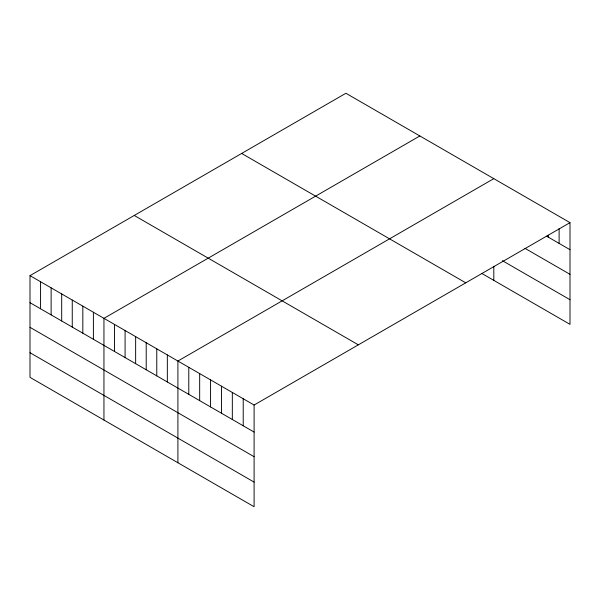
<?xml version="1.0" encoding="UTF-8"?>
<svg xmlns="http://www.w3.org/2000/svg" width="600" height="600" viewBox="0 0 600 600"><rect width="100%" height="100%" fill="white"/><g stroke="black" fill="none" stroke-linecap="round" stroke-linejoin="round"><path stroke-width="0.9" d="M570 222.645L254.1 405.03L254.1 506.737L30 377.355L30 275.647L345.9 93.262L570 222.645L570 324.353L481.732 273.397M419.857 135.96L103.95 318.345L103.95 420.053M493.808 178.65L177.907 361.035L177.907 462.75M546.675 236.22L570 249.683M524.903 248.295L570 274.327M502.357 260.663L570 299.715M241.657 153.45L465.75 282.832M134.25 215.46L358.343 344.843M30 275.647L254.1 405.03M30 302.685L254.1 432.067M30 327.33L254.1 456.713M30 352.718L254.1 482.1M559.118 228.48L559.118 243.397M548.227 235.252L548.227 237.12M493.808 266.288L493.808 280.365M243.218 398.745L243.218 425.783M232.327 392.46L232.327 419.498M221.445 386.175L221.445 413.22M210.562 379.89L210.562 406.935M199.673 373.605L199.673 400.65M188.79 367.32L188.79 394.365M167.34 354.938L167.34 381.983M156.773 348.84L156.773 375.877M146.212 342.743L146.212 369.78M135.645 336.638L135.645 363.683M125.085 330.54L125.085 357.585M114.517 324.442L114.517 351.48M93.39 312.24L93.39 339.285M82.823 306.142L82.823 333.188M72.255 300.045L72.255 327.082M61.695 293.94L61.695 320.985M51.127 287.843L51.127 314.888M40.568 281.745L40.568 308.79"/></g></svg>
